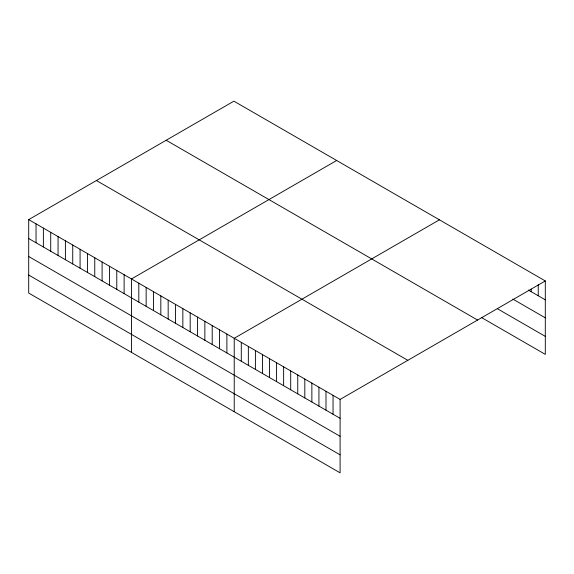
<?xml version="1.0" encoding="UTF-8"?>
<svg xmlns="http://www.w3.org/2000/svg" width="574" height="574" viewBox="0 0 574 574"><rect width="100%" height="100%" fill="white"/><g stroke="black" fill="none" stroke-linecap="round" stroke-linejoin="round"><path stroke-width="0.86" d="M28.7 219.627L340.102 399.418L340.102 472.84L28.7 293.049L28.7 219.627L233.898 101.16L545.3 280.951L545.3 354.373L481.773 317.695M336.658 160.49L131.46 278.957L131.46 352.379M439.419 219.82L234.228 338.287L234.228 411.709M340.102 399.418L545.3 280.951M528.36 290.057L545.3 299.836M512.833 299.09L545.3 317.838M497.299 308.668L545.3 336.378M166.18 140.257L477.582 320.041M96.418 180.53L407.82 360.321M28.7 238.519L340.102 418.31M28.7 256.513L340.102 436.305M28.7 275.054L340.102 454.845M538.24 284.604L538.24 295.768M531.18 289.117L531.18 291.692M333.049 395.343L333.049 414.234M325.989 391.267L325.989 410.159M318.929 387.192L318.929 406.083M311.869 383.116L311.869 402.008M304.816 379.041L304.816 397.933M297.755 374.966L297.755 393.857M290.695 370.89L290.695 389.782M283.635 366.815L283.635 385.706M276.582 362.739L276.582 381.631M269.522 358.664L269.522 377.556M262.462 354.589L262.462 373.48M255.401 350.513L255.401 369.405M248.348 346.438L248.348 365.329M241.288 342.362L241.288 361.254M226.888 334.054L226.888 352.938M219.548 329.813L219.548 348.705M212.208 325.573L212.208 344.465M204.868 321.34L204.868 340.231M197.528 317.099L197.528 335.991M190.188 312.859L190.188 331.75M182.848 308.625L182.848 327.517M175.508 304.385L175.508 323.277M168.168 300.145L168.168 319.036M160.828 295.911L160.828 314.803M153.488 291.671L153.488 310.563M146.148 287.431L146.148 306.322M138.808 283.197L138.808 302.089M124.12 274.724L124.12 293.608M116.78 270.483L116.78 289.375M109.44 266.243L109.44 285.135M102.1 262.009L102.1 280.901M94.76 257.769L94.76 276.661M87.42 253.529L87.42 272.42M80.08 249.295L80.08 268.187M72.74 245.055L72.74 263.947M65.4 240.815L65.4 259.706M58.06 236.581L58.06 255.473M50.72 232.341L50.72 251.233M43.38 228.1L43.38 246.992M36.04 223.867L36.04 242.759"/></g></svg>
